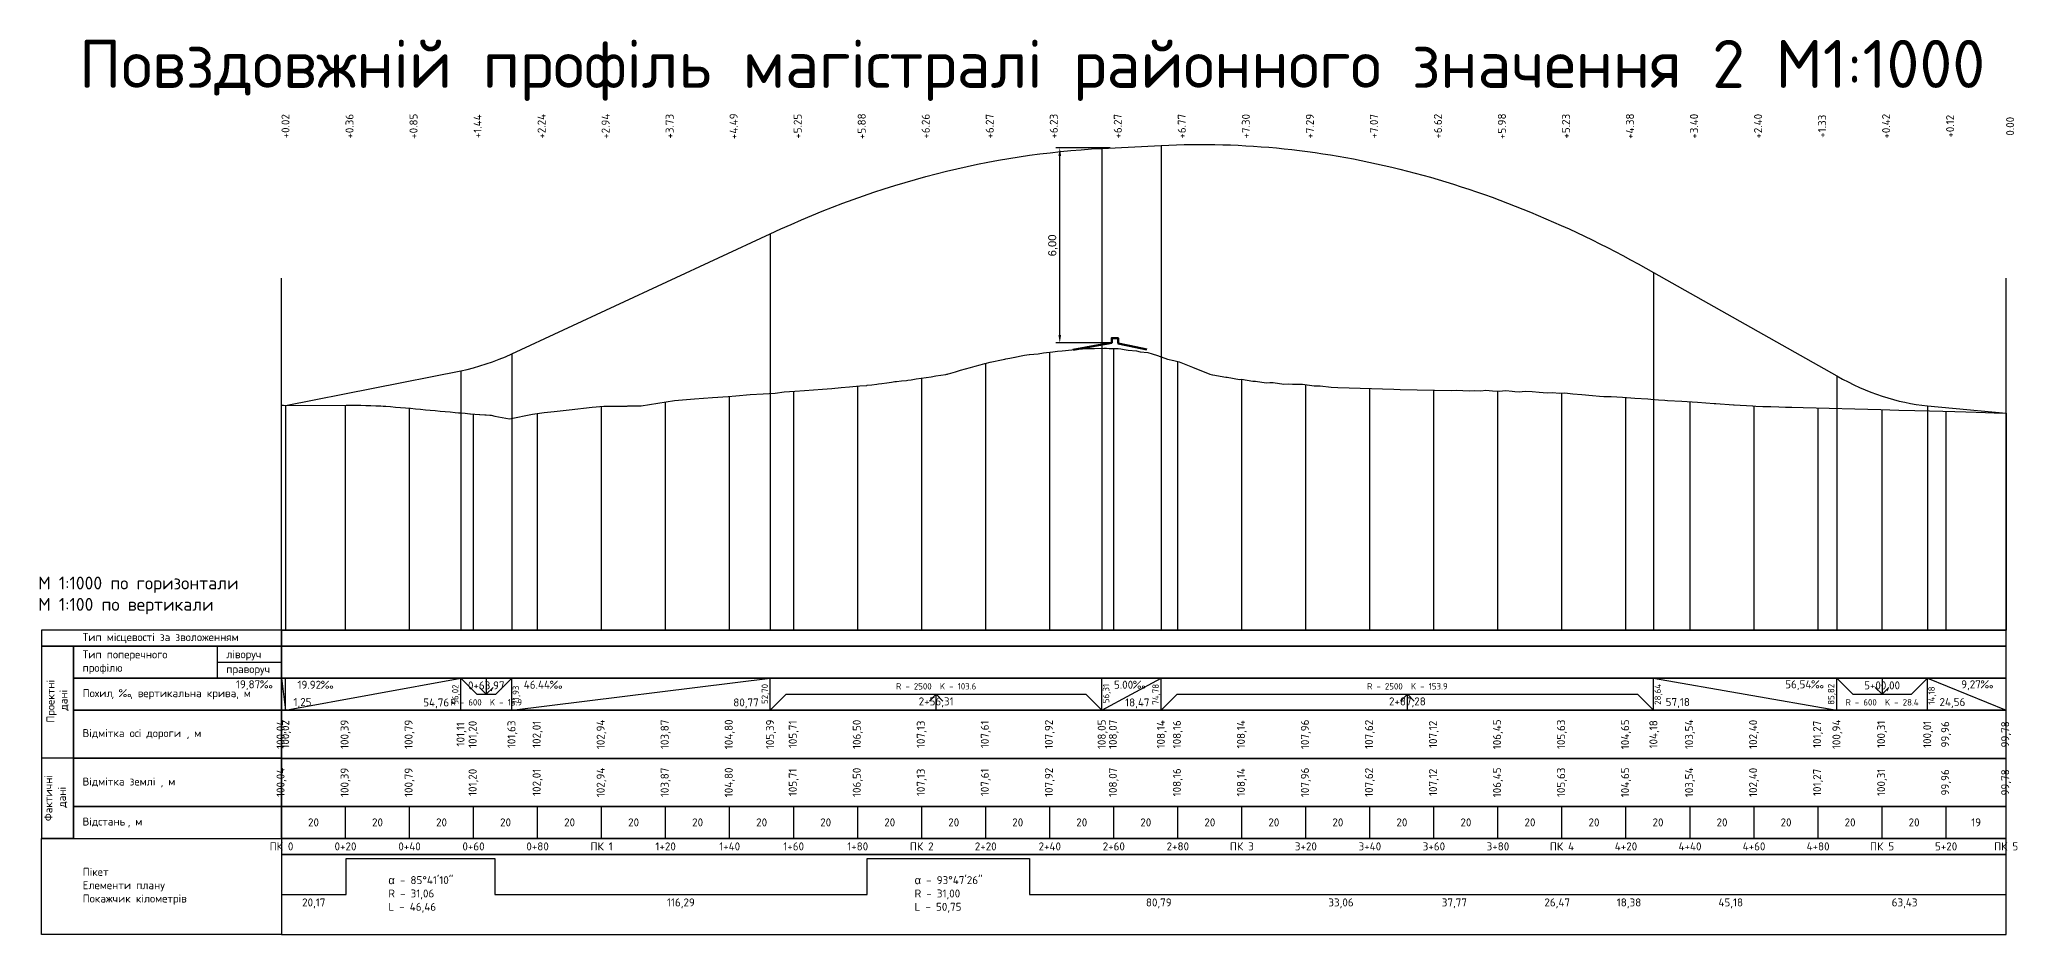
# Model space of a CAD drawing. Header units: metres. Extents: x 3746 to 7161, y 2134 to 3394.
# Drawn here: x 5309 to 5927, y 2203 to 2482 of the extents above; entities that cross this region are included whole.
import ezdxf

# ---------------------------------------------------------------- set-up
doc = ezdxf.new("R2010")
doc.units = ezdxf.units.M
for name, color, linetype in [('C-ROAD-PROF', 92, 'Continuous'), ('C-ROAD-PROF-BAND', 9, 'Continuous'), ('C-ROAD-PROF-BAND-HGEOM', 150, 'Continuous'), ('C-ROAD-PROF-GRID', 150, 'Continuous'), ('C-ROAD-PROF-LABEL', 7, 'Continuous'), ('C-ROAD-PROF-LINE', 1, 'Continuous'), ('вид_есткада-C-ROAD-PROF-TEXT', 7, 'Continuous'), ('ГП_Вид.Профиля', 7, 'Continuous')]:
    doc.layers.add(name, color=color, linetype=linetype)
doc.styles.get("Standard").update_dxf_attribs({"font": 'arial.ttf'})
doc.styles.add('СПДС', font='isocpeur.ttf')
doc.dimstyles.new('ISO-25', dxfattribs={"dimtxt": 2.5, "dimasz": 2.5, "dimexe": 1.25, "dimexo": 0.625, "dimtad": 1, "dimtxsty": 'Standard', "dimcen": 2.5, "dimadec": 0, "dimazin": 0, "dimtfac": 1, "dimtmove": 0, "dimatfit": 3, "dimfxl": 1, "dimarcsym": 0})

# ---------------------------------------------------------------- blocks, each defined once
blk = doc.blocks.new('Профиль - Форма 5')
blk.add_line((-25, -20), (-25, -10))
for points in [[(-80, -10), (-5, -10), (-5, -5), (-80, -5)], [(-80, -70), (-70, -70), (-70, -10), (-80, -10)], [(-70, -20), (-5, -20), (-5, -10), (-70, -10)], [(-70, -30), (-5, -30), (-5, -20), (-70, -20)], [(-70, -45), (-5, -45), (-5, -30), (-70, -30)], [(-70, -60), (-5, -60), (-5, -45), (-70, -45)], [(-70, -70), (-5, -70), (-5, -60), (-70, -60)], [(-5, -100), (-80, -100), (-80, -70), (-5, -70)]]:
    blk.add_lwpolyline(points, close=True)
for points in [[(-25, -15), (-5, -15)], [(-70, -45), (-80, -45)], [(-70, -70), (-80, -70)]]:
    blk.add_lwpolyline(points)
at = {"style": 'СПДС'}
for s, p in [('Тип місцевості за зволоженням', (-67.13, -8.38)), ('Тип поперечного', (-67.13, -13.79)), ('ліворуч', (-22.25, -13.75)), ('профілю', (-67.13, -17.96)), ('праворуч', (-22.25, -18.38)), ('Похил', (-67.13, -25.9)), ('‰', (-55.76, -25.9)), ('вертикальна крива', (-49.89, -25.9)), ('м', (-16.78, -25.9)), (', ', (-58.13, -25.9)), (', ', (-52.27, -25.9)), (', ', (-19.16, -25.9)), ('Відмітка осі дороги', (-67.13, -38.38)), ('м', (-32.26, -38.38)), (', ', (-34.63, -38.38)), ('Відмітка землі', (-67.13, -53.5)), (', ', (-42.76, -53.5)), ('м', (-40.38, -53.5)), ('Відстань', (-67.13, -66)), (', ', (-53.05, -66)), ('м', (-50.68, -66)), ('Пікет', (-67.13, -81.71)), ('Елементи плану', (-67.13, -85.88)), ('Покажчик кілометрів', (-67.13, -90.04))]:
    blk.add_text(s, height=2.5, dxfattribs=at).set_placement(p)
for s, p in [('Проектні ', (-75.89, -33.89)), ('дані', (-71.84, -30.09)), ('Фактичні', (-76.58, -64.63)), ('дані', (-72.33, -60.41))]:
    blk.add_text(s, height=2.5, rotation=90, dxfattribs=at).set_placement(p)
blk = doc.blocks.new('*D4')
at = {"color": 0, "lineweight": -2, "transparency": 16777216}
for p, q in [((5643.26, 2448.27), (5626.22, 2448.27)), ((5627.47, 2389.84), (5627.47, 2445.77)), ((5643.06, 2387.34), (5626.22, 2387.34))]:
    blk.add_line(p, q, dxfattribs=at)
at = {"color": 0, "transparency": 16777216}
for points in [[(5627.06, 2445.77), (5627.89, 2445.77), (5627.47, 2448.27)], [(5627.06, 2389.84), (5627.89, 2389.84), (5627.47, 2387.34)]]:
    blk.add_solid(points, dxfattribs=at)
at = {"layer": 'Defpoints', "color": 0, "transparency": 16777216}
for p in [(5627.47, 2448.27), (5643.88, 2448.27), (5643.68, 2387.34)]:
    blk.add_point(p, dxfattribs=at)
at = {"color": 0, "transparency": 16777216, "insert": (5625.35, 2417.8), "char_height": 2.5, "attachment_point": 5, "rotation": 90}
blk.add_mtext('6,00', dxfattribs=at)

msp = doc.modelspace()

# ---------------------------------------------------------------- linework, layer by layer
at = {"layer": 'C-ROAD-PROF', "color": 92, "linetype": 'Continuous', "lineweight": -3}
msp.add_line((5384.348, 2297.598), (5384.348, 2407.598), dxfattribs=at)
at = {"layer": 'C-ROAD-PROF', "color": 7, "linetype": 'Continuous', "lineweight": -3, "ltscale": 2, "flags": 128}
msp.add_lwpolyline([(5384.348, 2367.781), (5404.515, 2367.909), (5406.064, 2367.897), (5407.612, 2367.878), (5409.161, 2367.852), (5410.709, 2367.818), (5412.258, 2367.776), (5413.806, 2367.727), (5415.355, 2367.671), (5416.085, 2367.642), (5416.113, 2367.64), (5416.667, 2367.598), (5416.903, 2367.579), (5418.452, 2367.452), (5420, 2367.322), (5421.549, 2367.189), (5423.097, 2367.054), (5424.646, 2366.917), (5426.195, 2366.778), (5427.743, 2366.638), (5429.292, 2366.496), (5430.84, 2366.354), (5432.389, 2366.212), (5433.937, 2366.07), (5435.486, 2365.928), (5437.034, 2365.787), (5438.583, 2365.647), (5439.598, 2365.556), (5440.131, 2365.508), (5441.68, 2365.372), (5443.228, 2365.237), (5443.405, 2365.222), (5444.777, 2365.111), (5446.25, 2364.995), (5446.325, 2364.989), (5447.874, 2364.871), (5448.261, 2364.843), (5449.422, 2364.763), (5449.843, 2364.736), (5450.971, 2364.513), (5455.614, 2363.598), (5462.762, 2365.093), (5464.197, 2365.316), (5466.429, 2365.592), (5469.515, 2365.972), (5474.212, 2366.477), (5481.442, 2367.253), (5485.053, 2367.598), (5485.409, 2367.6), (5487.967, 2367.615), (5488.098, 2367.616), (5492.284, 2367.641), (5492.589, 2367.644), (5492.913, 2367.648), (5496.73, 2367.672), (5507.085, 2369.379), (5513.357, 2369.861), (5518.946, 2370.273), (5523.859, 2370.611), (5526.265, 2370.87), (5530.798, 2371.191), (5534.825, 2371.466), (5538.531, 2371.702), (5541.379, 2372.037), (5544.675, 2372.244), (5547.734, 2372.437), (5550.58, 2372.742), (5553.351, 2372.921), (5556.221, 2373.088), (5559.224, 2373.429), (5561.767, 2373.582), (5565.007, 2373.962), (5567.211, 2374.098), (5567.262, 2374.105), (5568.8, 2374.295), (5570.337, 2374.492), (5570.897, 2374.566), (5571.875, 2374.694), (5573.413, 2374.902), (5574.951, 2375.114), (5575.954, 2375.255), (5576.488, 2375.309), (5578.026, 2375.473), (5578.041, 2375.475), (5579.564, 2375.645), (5579.959, 2375.692), (5581.102, 2375.862), (5582.639, 2376.094), (5584.177, 2376.329), (5585.715, 2376.566), (5587.253, 2376.805), (5588.79, 2377.044), (5590.328, 2377.284), (5591.866, 2377.523), (5592.144, 2377.566), (5592.251, 2377.582), (5592.351, 2377.598), (5592.433, 2377.622), (5592.568, 2377.662), (5593.404, 2377.906), (5594.941, 2378.353), (5596.479, 2378.796), (5598.017, 2379.234), (5599.555, 2379.666), (5601.092, 2380.091), (5602.63, 2380.507), (5604.086, 2380.893), (5604.168, 2380.913), (5605.706, 2381.284), (5607.243, 2381.642), (5608.216, 2381.859), (5608.781, 2381.986), (5610.319, 2382.315), (5610.673, 2382.388), (5611.857, 2382.629), (5613.394, 2382.927), (5613.507, 2382.947), (5614.932, 2383.207), (5615.974, 2383.384), (5616.47, 2383.469), (5617.946, 2383.703), (5618.008, 2383.709), (5620.694, 2383.978), (5622.352, 2384.225), (5625.321, 2384.516), (5626.727, 2384.721), (5628.177, 2384.866), (5631.258, 2385.16), (5634.599, 2385.479), (5635.701, 2385.589), (5636.633, 2385.633), (5637.497, 2385.654), (5638.355, 2385.646), (5641.231, 2385.716), (5642.03, 2385.666), (5642.887, 2385.579), (5645.705, 2385.655), (5646.573, 2385.537), (5647.597, 2385.316), (5648.866, 2385.043), (5651.474, 2384.834), (5652.567, 2384.523), (5654.994, 2384.313), (5656.307, 2383.91), (5657.989, 2383.394), (5661.087, 2382.298), (5663.148, 2381.808), (5664.82, 2381.411), (5668.977, 2379.749), (5674.361, 2377.598), (5675.195, 2377.42), (5675.269, 2377.422), (5679.39, 2376.622), (5679.794, 2376.641), (5683.589, 2375.972), (5684.264, 2376.001), (5687.74, 2375.393), (5688.656, 2375.428), (5691.899, 2374.908), (5693.043, 2374.941), (5694.163, 2374.962), (5697.414, 2374.512), (5698.784, 2374.519), (5698.796, 2374.519), (5700.192, 2374.505), (5701.718, 2374.466), (5703.287, 2374.416), (5706.962, 2373.991), (5708.84, 2373.92), (5712.237, 2373.542), (5714.345, 2373.466), (5731.852, 2372.864), (5733.786, 2372.806), (5749.802, 2372.478), (5751.44, 2372.596), (5753.424, 2372.513), (5755.481, 2372.411), (5757.041, 2372.536), (5759.042, 2372.416), (5760.596, 2372.548), (5762.602, 2372.422), (5764.711, 2372.29), (5766.772, 2372.439), (5768.787, 2372.279), (5769.623, 2372.212), (5770.929, 2372.119), (5772.867, 2372.295), (5774.998, 2372.132), (5777.265, 2371.959), (5779.68, 2371.775), (5781.245, 2371.839), (5783.724, 2371.641), (5785.236, 2371.706), (5787.785, 2371.493), (5790.525, 2371.264), (5793.869, 2370.948), (5796.097, 2370.738), (5797.465, 2370.654), (5798.585, 2370.62), (5799.68, 2370.586), (5803.262, 2370.361), (5807.081, 2370.121), (5811.162, 2369.866), (5812.148, 2369.751), (5814.478, 2369.608), (5816.451, 2369.489), (5817.281, 2369.396), (5821.796, 2369.129), (5826.67, 2368.807), (5831.929, 2368.459), (5832.424, 2368.389), (5837.925, 2368.041), (5838.179, 2368.007), (5843.899, 2367.661), (5843.925, 2367.657), (5844.929, 2367.598), (5847.102, 2367.536), (5849.641, 2367.463), (5852.087, 2367.394), (5854.18, 2367.321), (5856.195, 2367.251), (5859.662, 2367.158), (5883.912, 2366.532), (5889.536, 2366.375), (5894.588, 2366.234), (5899.15, 2366.106), (5903.29, 2365.99), (5907.065, 2365.884), (5910.521, 2365.788), (5913.696, 2365.699), (5916.624, 2365.617), (5919.332, 2365.541), (5921.844, 2365.471)], dxfattribs=at)
at = {"layer": 'C-ROAD-PROF', "color": 5, "linetype": 'Continuous', "lineweight": 100, "ltscale": 2, "flags": 128}
for points in [[(5631.702, 2385.18), (5639.569, 2386.596), (5643.684, 2387.337)], [(5643.684, 2387.337), (5643.684, 2388.837), (5645.689, 2388.837), (5645.689, 2387.208)], [(5645.689, 2387.208), (5651.206, 2385.999), (5654.629, 2385.249)]]:
    msp.add_lwpolyline(points, dxfattribs=at)
at = {"layer": 'C-ROAD-PROF', "color": 92, "linetype": 'Continuous', "lineweight": -3, "ltscale": 2, "flags": 128}
for points in [[(5384.348, 2368.003), (5385.6, 2367.754)], [(5921.844, 2365.471), (5923.092, 2365.436), (5923.092, 2365.436)]]:
    msp.add_lwpolyline(points, dxfattribs=at)
at = {"layer": 'C-ROAD-PROF-BAND', "color": 7, "linetype": 'Continuous', "lineweight": -3}
for p, q in [((5384.348, 2272.588), (5384.348, 2282.588)), ((5385.6, 2272.588), (5385.6, 2282.588)), ((5440.364, 2272.588), (5440.364, 2282.588)), ((5456.278, 2272.588), (5456.278, 2282.588)), ((5537.053, 2272.588), (5537.053, 2282.588)), ((5640.658, 2272.588), (5640.658, 2282.588)), ((5659.132, 2272.588), (5659.132, 2282.588)), ((5812.991, 2272.588), (5812.991, 2282.588)), ((5870.166, 2272.588), (5870.166, 2282.588)), ((5898.531, 2272.588), (5898.531, 2282.588)), ((5384.348, 2232.588), (5384.348, 2242.588)), ((5404.348, 2232.588), (5404.348, 2242.588)), ((5424.348, 2232.588), (5424.348, 2242.588)), ((5444.348, 2232.588), (5444.348, 2242.588)), ((5464.348, 2232.588), (5464.348, 2242.588)), ((5484.348, 2232.588), (5484.348, 2242.588)), ((5504.348, 2232.588), (5504.348, 2242.588)), ((5524.348, 2232.588), (5524.348, 2242.588)), ((5544.348, 2232.588), (5544.348, 2242.588)), ((5564.348, 2232.588), (5564.348, 2242.588)), ((5584.348, 2232.588), (5584.348, 2242.588)), ((5604.348, 2232.588), (5604.348, 2242.588)), ((5624.348, 2232.588), (5624.348, 2242.588)), ((5644.348, 2232.588), (5644.348, 2242.588)), ((5664.348, 2232.588), (5664.348, 2242.588)), ((5684.348, 2232.588), (5684.348, 2242.588)), ((5704.348, 2232.588), (5704.348, 2242.588)), ((5724.348, 2232.588), (5724.348, 2242.588)), ((5744.348, 2232.588), (5744.348, 2242.588)), ((5764.348, 2232.588), (5764.348, 2242.588)), ((5784.348, 2232.588), (5784.348, 2242.588)), ((5804.348, 2232.588), (5804.348, 2242.588)), ((5824.348, 2232.588), (5824.348, 2242.588)), ((5844.348, 2232.588), (5844.348, 2242.588)), ((5864.348, 2232.588), (5864.348, 2242.588)), ((5884.348, 2232.588), (5884.348, 2242.588)), ((5904.348, 2232.588), (5904.348, 2242.588)), ((5923.092, 2232.588), (5923.092, 2242.588))]:
    msp.add_line(p, q, dxfattribs=at)
at = {"layer": 'C-ROAD-PROF-BAND', "color": 1, "linetype": 'Continuous', "lineweight": -3}
for p, q in [((5384.348, 2282.588), (5385.6, 2272.588)), ((5385.6, 2272.588), (5440.364, 2282.588)), ((5440.364, 2282.588), (5445.364, 2277.588)), ((5448.321, 2282.588), (5448.321, 2277.589)), ((5456.278, 2282.588), (5451.279, 2277.589)), ((5456.278, 2272.588), (5537.053, 2282.588)), ((5640.658, 2272.588), (5659.132, 2282.588)), ((5812.991, 2282.588), (5870.166, 2272.588)), ((5870.166, 2282.588), (5875.166, 2277.588)), ((5884.348, 2282.588), (5884.349, 2277.589)), ((5898.531, 2282.588), (5893.531, 2277.589)), ((5898.531, 2282.588), (5923.092, 2272.588)), ((5445.364, 2277.588), (5451.279, 2277.589)), ((5448.321, 2277.589), (5446.2, 2279.71)), ((5448.321, 2277.589), (5450.442, 2279.71)), ((5537.053, 2272.588), (5542.053, 2277.588)), ((5542.053, 2277.588), (5635.658, 2277.588)), ((5588.855, 2277.588), (5586.734, 2275.467)), ((5588.855, 2272.588), (5588.855, 2277.588)), ((5588.855, 2277.588), (5590.976, 2275.467)), ((5640.658, 2272.588), (5635.658, 2277.588)), ((5659.132, 2272.588), (5664.132, 2277.588)), ((5664.132, 2277.588), (5807.991, 2277.588)), ((5736.061, 2277.588), (5733.94, 2275.467)), ((5736.061, 2272.588), (5736.061, 2277.588)), ((5736.061, 2277.588), (5738.182, 2275.467)), ((5812.991, 2272.588), (5807.991, 2277.588)), ((5875.166, 2277.588), (5893.531, 2277.589)), ((5884.349, 2277.589), (5882.227, 2279.71)), ((5884.349, 2277.589), (5886.47, 2279.71))]:
    msp.add_line(p, q, dxfattribs=at)
at = {"layer": 'C-ROAD-PROF-BAND', "color": 7, "linetype": 'Continuous', "lineweight": -3}
for points in [[(5384.348, 2292.588), (5923.092, 2292.588), (5923.092, 2297.588), (5384.348, 2297.588)], [(5384.348, 2282.588), (5923.092, 2282.588), (5923.092, 2292.588), (5384.348, 2292.588)], [(5384.348, 2272.588), (5923.092, 2272.588), (5923.092, 2282.588), (5384.348, 2282.588)], [(5384.348, 2257.588), (5923.092, 2257.588), (5923.092, 2272.588), (5384.348, 2272.588)], [(5384.348, 2242.588), (5923.092, 2242.588), (5923.092, 2257.588), (5384.348, 2257.588)], [(5384.348, 2232.588), (5923.092, 2232.588), (5923.092, 2242.588), (5384.348, 2242.588)], [(5384.348, 2227.588), (5923.092, 2227.588), (5923.092, 2232.588), (5384.348, 2232.588)], [(5384.348, 2202.588), (5923.092, 2202.588), (5923.092, 2227.588), (5384.348, 2227.588)]]:
    msp.add_3dface(points, dxfattribs=at)
at = {"layer": 'C-ROAD-PROF-BAND-HGEOM', "color": 7, "linetype": 'Continuous', "lineweight": -3}
for p, q in [((5404.515, 2215.088), (5404.515, 2226.315)), ((5404.515, 2226.315), (5450.971, 2226.315)), ((5450.971, 2226.315), (5450.971, 2215.088)), ((5567.262, 2215.088), (5567.262, 2226.338)), ((5567.262, 2226.338), (5618.008, 2226.338)), ((5618.008, 2226.338), (5618.008, 2215.088)), ((5384.348, 2215.088), (5404.515, 2215.088)), ((5450.971, 2215.088), (5567.262, 2215.088)), ((5618.008, 2215.088), (5923.092, 2215.088))]:
    msp.add_line(p, q, dxfattribs=at)
at = {"layer": 'C-ROAD-PROF-GRID', "color": 150, "linetype": 'Continuous', "lineweight": -3}
for p, q in [((5644.348, 2297.598), (5644.348, 2385.618)), ((5604.348, 2297.598), (5604.348, 2380.957)), ((5624.348, 2297.598), (5624.348, 2384.421)), ((5664.348, 2297.598), (5664.348, 2381.523)), ((5564.348, 2297.598), (5564.348, 2373.885)), ((5584.348, 2297.598), (5584.348, 2376.356)), ((5684.348, 2297.598), (5684.348, 2375.986)), ((5704.348, 2297.598), (5704.348, 2374.293)), ((5724.348, 2297.598), (5724.348, 2373.122)), ((5744.348, 2297.598), (5744.348, 2372.589)), ((5384.348, 2297.598), (5384.348, 2367.781)), ((5404.348, 2297.598), (5404.348, 2367.908)), ((5424.348, 2297.598), (5424.348, 2366.943)), ((5484.348, 2297.598), (5484.348, 2367.531)), ((5504.348, 2297.598), (5504.348, 2368.928)), ((5524.348, 2297.598), (5524.348, 2370.664)), ((5544.348, 2297.598), (5544.348, 2372.224)), ((5764.348, 2297.598), (5764.348, 2372.313)), ((5784.348, 2297.598), (5784.348, 2371.668)), ((5804.348, 2297.598), (5804.348, 2370.293)), ((5824.348, 2297.598), (5824.348, 2368.96)), ((5844.348, 2297.598), (5844.348, 2367.632)), ((5864.348, 2297.598), (5864.348, 2367.037)), ((5884.348, 2297.598), (5884.348, 2366.52)), ((5444.348, 2297.598), (5444.348, 2365.146)), ((5464.348, 2297.598), (5464.348, 2365.335)), ((5904.348, 2297.598), (5904.348, 2365.96)), ((5923.092, 2297.598), (5923.092, 2365.436))]:
    msp.add_line(p, q, dxfattribs=at)
at = {"layer": 'C-ROAD-PROF-LABEL', "color": 1, "linetype": 'Continuous', "lineweight": -3}
for p, q in [((5640.658, 2448.104), (5640.658, 2297.598)), ((5659.132, 2449.028), (5659.132, 2297.598)), ((5537.053, 2421.456), (5537.053, 2297.598)), ((5812.991, 2409.375), (5812.991, 2297.598)), ((5456.278, 2383.942), (5456.278, 2297.598)), ((5440.364, 2378.662), (5440.364, 2297.598)), ((5870.166, 2377.046), (5870.166, 2297.598)), ((5385.6, 2367.754), (5385.6, 2297.598)), ((5898.531, 2367.713), (5898.531, 2297.598)), ((5923.092, 2365.436), (5923.092, 2297.598))]:
    msp.add_line(p, q, dxfattribs=at)
at = {"layer": 'C-ROAD-PROF-LABEL', "color": 7, "linetype": 'Continuous', "lineweight": -3}
for p, q in [((5923.092, 2297.598), (5923.092, 2407.598)), ((5384.348, 2297.598), (5923.092, 2297.598))]:
    msp.add_line(p, q, dxfattribs=at)
at = {"layer": 'C-ROAD-PROF-LINE', "color": 1, "linetype": 'Continuous', "lineweight": 30, "ltscale": 2, "flags": 128}
for points in [[(5537.053, 2421.456), (5540.29, 2422.938), (5543.528, 2424.379), (5546.766, 2425.778), (5550.003, 2427.135), (5553.241, 2428.45), (5556.479, 2429.723), (5559.716, 2430.954), (5562.954, 2432.143), (5566.192, 2433.29), (5569.429, 2434.396), (5572.667, 2435.459), (5575.904, 2436.48), (5579.142, 2437.46), (5582.38, 2438.397), (5585.617, 2439.293), (5588.855, 2440.147), (5592.093, 2440.959), (5595.33, 2441.728), (5598.568, 2442.456), (5601.806, 2443.142), (5605.043, 2443.786), (5608.281, 2444.389), (5611.519, 2444.949), (5614.756, 2445.467), (5617.994, 2445.943), (5621.232, 2446.378), (5624.469, 2446.77), (5627.707, 2447.121), (5630.945, 2447.43), (5634.182, 2447.696), (5637.42, 2447.921), (5640.658, 2448.104)], [(5640.658, 2448.104), (5659.132, 2449.028)], [(5659.132, 2449.028), (5661.536, 2449.136), (5663.94, 2449.222), (5666.344, 2449.284), (5668.748, 2449.323), (5671.152, 2449.34), (5673.556, 2449.333), (5675.96, 2449.303), (5678.364, 2449.249), (5680.768, 2449.173), (5683.172, 2449.074), (5685.576, 2448.951), (5687.98, 2448.806), (5690.384, 2448.637), (5692.788, 2448.445), (5695.192, 2448.23), (5697.596, 2447.992), (5700, 2447.731), (5702.404, 2447.446), (5704.809, 2447.139), (5707.213, 2446.808), (5709.617, 2446.454), (5712.021, 2446.078), (5714.425, 2445.678), (5716.829, 2445.255), (5719.233, 2444.808), (5721.637, 2444.339), (5724.041, 2443.847), (5726.445, 2443.331), (5728.849, 2442.792), (5731.253, 2442.231), (5733.657, 2441.646), (5736.061, 2441.038), (5738.465, 2440.407), (5740.869, 2439.752), (5743.273, 2439.075), (5745.677, 2438.375), (5748.081, 2437.651), (5750.485, 2436.904), (5752.889, 2436.134), (5755.294, 2435.341), (5757.698, 2434.525), (5760.102, 2433.686), (5762.506, 2432.824), (5764.91, 2431.939), (5767.314, 2431.03), (5769.718, 2430.098), (5772.122, 2429.144), (5774.526, 2428.166), (5776.93, 2427.165), (5779.334, 2426.141), (5781.738, 2425.093), (5784.142, 2424.023), (5786.546, 2422.929), (5788.95, 2421.813), (5791.354, 2420.673), (5793.758, 2419.51), (5796.162, 2418.324), (5798.566, 2417.115), (5800.97, 2415.883), (5803.374, 2414.628), (5805.779, 2413.349), (5808.183, 2412.048), (5810.587, 2410.723), (5812.991, 2409.375)], [(5456.278, 2383.942), (5537.053, 2421.456)], [(5812.991, 2409.375), (5870.166, 2377.046)], [(5440.364, 2378.662), (5442.353, 2379.091), (5444.342, 2379.586), (5446.331, 2380.147), (5448.321, 2380.774), (5450.31, 2381.467), (5452.299, 2382.226), (5454.289, 2383.051), (5456.278, 2383.942)], [(5384.348, 2368.003), (5385.6, 2367.754), (5440.364, 2378.662)], [(5870.166, 2377.046), (5871.939, 2376.07), (5873.711, 2375.146), (5875.484, 2374.275), (5877.257, 2373.456), (5879.03, 2372.689), (5880.803, 2371.975), (5882.575, 2371.313), (5884.348, 2370.703), (5886.121, 2370.146), (5887.894, 2369.641), (5889.667, 2369.189), (5891.439, 2368.789), (5893.212, 2368.441), (5894.985, 2368.146), (5896.758, 2367.903), (5898.531, 2367.713)], [(5898.531, 2367.713), (5923.092, 2365.436)]]:
    msp.add_lwpolyline(points, dxfattribs=at)

# ---------------------------------------------------------------- block references
at = {"layer": 'ГП_Вид.Профиля', "color": 7, "linetype": 'Continuous', "lineweight": -3}
msp.add_blockref('Профиль - Форма 5', (5389.348, 2302.598), dxfattribs=at)

# ---------------------------------------------------------------- texts
at = {"style": 'СПДС'}
msp.add_text('Повздовжній профіль магістралі районного значення 2 М1:1000', height=15, dxfattribs=at).set_placement((5321.062, 2466.999))
at = {"layer": 'C-ROAD-PROF-BAND', "color": 1, "linetype": 'Continuous', "lineweight": -3, "char_height": 2.5, "attachment_point": 5, "rotation": 89.999981}
for s, insert in [('{\\fISOCPEUR|b0|i0|c204|p34;+0.02}', (5385.598, 2455.025)), ('{\\fISOCPEUR|b0|i0|c204|p34;+0.36}', (5405.598, 2455.025)), ('{\\fISOCPEUR|b0|i0|c204|p34;+0.85}', (5425.598, 2455.025)), ('{\\fISOCPEUR|b0|i0|c204|p34;+1.44}', (5445.598, 2455.025)), ('{\\fISOCPEUR|b0|i0|c204|p34;+2.24}', (5465.598, 2455.025)), ('{\\fISOCPEUR|b0|i0|c204|p34;+2.94}', (5485.598, 2455.025)), ('{\\fISOCPEUR|b0|i0|c204|p34;+3.73}', (5505.598, 2455.025)), ('{\\fISOCPEUR|b0|i0|c204|p34;+4.49}', (5525.598, 2455.025)), ('{\\fISOCPEUR|b0|i0|c204|p34;+5.25}', (5545.598, 2455.025)), ('{\\fISOCPEUR|b0|i0|c204|p34;+5.88}', (5565.598, 2455.025)), ('{\\fISOCPEUR|b0|i0|c204|p34;+6.26}', (5585.598, 2455.025)), ('{\\fISOCPEUR|b0|i0|c204|p34;+6.27}', (5605.598, 2455.025)), ('{\\fISOCPEUR|b0|i0|c204|p34;+6.23}', (5625.598, 2455.025)), ('{\\fISOCPEUR|b0|i0|c204|p34;+6.27}', (5645.598, 2455.025)), ('{\\fISOCPEUR|b0|i0|c204|p34;+6.77}', (5665.598, 2455.025)), ('{\\fISOCPEUR|b0|i0|c204|p34;+7.30}', (5685.598, 2455.025)), ('{\\fISOCPEUR|b0|i0|c204|p34;+7.29}', (5705.598, 2455.025)), ('{\\fISOCPEUR|b0|i0|c204|p34;+7.07}', (5725.598, 2455.025)), ('{\\fISOCPEUR|b0|i0|c204|p34;+6.62}', (5745.598, 2455.025)), ('{\\fISOCPEUR|b0|i0|c204|p34;+5.98}', (5765.598, 2455.025)), ('{\\fISOCPEUR|b0|i0|c204|p34;+5.23}', (5785.598, 2455.025)), ('{\\fISOCPEUR|b0|i0|c204|p34;+4.38}', (5805.598, 2455.025)), ('{\\fISOCPEUR|b0|i0|c204|p34;+3.40}', (5825.598, 2455.025)), ('{\\fISOCPEUR|b0|i0|c204|p34;+2.40}', (5845.598, 2455.025)), ('{\\fISOCPEUR|b0|i0|c204|p34;+1.33}', (5865.598, 2455.025)), ('{\\fISOCPEUR|b0|i0|c204|p34;+0.42}', (5885.598, 2455.025)), ('{\\fISOCPEUR|b0|i0|c204|p34;+0.12}', (5905.598, 2455.025)), ('{\\fISOCPEUR|b0|i0|c204|p34;0.00}', (5924.342, 2455.025))]:
    msp.add_mtext(s, dxfattribs=dict(at, insert=insert))
at = {"layer": 'C-ROAD-PROF-BAND', "color": 1, "linetype": 'Continuous', "lineweight": -3, "style": 'СПДС'}
for s, insert, char_height, attachment_point in [('19,87‰', (5381.975, 2281.963), 2.5, 3), ('19.92‰', (5389.35, 2281.838), 2.5, 1), ('46.44‰', (5460.028, 2281.838), 2.5, 1), ('R - 2500  K - 103.6', (5588.855, 2280.088), 2, 5), ('5.00‰', (5644.408, 2281.838), 2.5, 1), ('R - 2500  K - 153.9', (5736.061, 2280.088), 2, 5), ('56,54‰', (5866.541, 2281.963), 2.5, 3), ('9,27‰', (5919.467, 2281.963), 2.5, 3), ('1,25', (5388.098, 2273.338), 2.5, 7), ('54,76', (5436.739, 2273.213), 2.5, 9), ('80,77', (5533.428, 2273.213), 2.5, 9), ('2+56,31', (5588.855, 2275.088), 2.5, 5), ('18,47', (5655.507, 2273.213), 2.5, 9), ('2+87,28', (5736.061, 2275.088), 2.5, 5), ('57,18', (5816.741, 2273.338), 2.5, 7), ('24,56', (5902.281, 2273.338), 2.5, 7)]:
    msp.add_mtext(s, dxfattribs=dict(at, insert=insert, char_height=char_height, attachment_point=attachment_point))
for s, insert, char_height, attachment_point, rotation in [('56,02', (5438.864, 2274.338), 2, 4, 90), ('0+63,97', (5448.321, 2280.088), 2.5, 5, 0.004052), ('71,93', (5457.778, 2274.338), 2, 4, 90), ('52,70', (5535.553, 2280.838), 2, 6, 90), ('56,31', (5642.158, 2280.838), 2, 6, 90), ('74,78', (5657.632, 2280.838), 2, 6, 90), ('28,64', (5814.491, 2280.838), 2, 6, 90), ('85,82', (5868.666, 2274.338), 2, 4, 90), ('5+00,00', (5884.348, 2280.088), 2.5, 5, 0.004052), ('R - 600  K - 15.9', (5448.321, 2275.088), 2, 5, 0.004052), ('R - 600  K - 28.4', (5884.349, 2275.088), 2, 5, 0.004052), ('14,18', (5900.031, 2274.338), 2, 4, 90), ('100,04', (5384.348, 2265.088), 2.5, 5, 89.999981), ('100,02', (5387.35, 2265.088), 2.5, 8, 90), ('100,39', (5404.348, 2265.088), 2.5, 5, 89.999981), ('100,79', (5424.348, 2265.088), 2.5, 5, 89.999981), ('101,11', (5442.114, 2265.088), 2.5, 8, 90), ('101,20', (5444.348, 2265.088), 2.5, 5, 89.999981), ('101,63', (5458.028, 2265.088), 2.5, 8, 90), ('102,01', (5464.348, 2265.088), 2.5, 5, 89.999981), ('102,94', (5484.348, 2265.088), 2.5, 5, 89.999981), ('103,87', (5504.348, 2265.088), 2.5, 5, 89.999981), ('104,80', (5524.348, 2265.088), 2.5, 5, 89.999981), ('105,39', (5538.803, 2265.088), 2.5, 8, 90), ('105,71', (5544.348, 2265.088), 2.5, 5, 89.999981), ('106,50', (5564.348, 2265.088), 2.5, 5, 89.999981), ('107,13', (5584.348, 2265.088), 2.5, 5, 89.999981), ('107,61', (5604.348, 2265.088), 2.5, 5, 89.999981), ('107,92', (5624.348, 2265.088), 2.5, 5, 89.999981), ('108,05', (5642.408, 2265.088), 2.5, 8, 90), ('108,07', (5644.348, 2265.088), 2.5, 5, 89.999981), ('108,14', (5660.882, 2265.088), 2.5, 8, 90), ('108,16', (5664.348, 2265.088), 2.5, 5, 89.999981), ('108,14', (5684.348, 2265.088), 2.5, 5, 89.999981), ('107,96', (5704.348, 2265.088), 2.5, 5, 89.999981), ('107,62', (5724.348, 2265.088), 2.5, 5, 89.999981), ('107,12', (5744.348, 2265.088), 2.5, 5, 89.999981), ('106,45', (5764.348, 2265.088), 2.5, 5, 89.999981), ('105,63', (5784.348, 2265.088), 2.5, 5, 89.999981), ('104,65', (5804.348, 2265.088), 2.5, 5, 89.999981), ('104,18', (5814.741, 2265.088), 2.5, 8, 90), ('103,54', (5824.348, 2265.088), 2.5, 5, 89.999981), ('102,40', (5844.348, 2265.088), 2.5, 5, 89.999981), ('101,27', (5864.348, 2265.088), 2.5, 5, 89.999981), ('100,94', (5871.916, 2265.088), 2.5, 8, 90), ('100,31', (5884.348, 2265.088), 2.5, 5, 89.999981), ('100,01', (5900.281, 2265.088), 2.5, 8, 90), ('99,96', (5904.348, 2265.088), 2.5, 5, 89.999981), ('99,78', (5923.092, 2265.088), 2.5, 5, 89.999981)]:
    msp.add_mtext(s, dxfattribs=dict(at, insert=insert, char_height=char_height, attachment_point=attachment_point, rotation=rotation))
at = {"layer": 'C-ROAD-PROF-BAND', "color": 7, "linetype": 'Continuous', "lineweight": -3, "char_height": 2.5, "attachment_point": 5, "rotation": 89.999981, "style": 'СПДС'}
for s, insert in [('100,04', (5384.348, 2250.088)), ('100,39', (5404.348, 2250.088)), ('100,79', (5424.348, 2250.088)), ('101,20', (5444.348, 2250.088)), ('102,01', (5464.348, 2250.088)), ('102,94', (5484.348, 2250.088)), ('103,87', (5504.348, 2250.088)), ('104,80', (5524.348, 2250.088)), ('105,71', (5544.348, 2250.088)), ('106,50', (5564.348, 2250.088)), ('107,13', (5584.348, 2250.088)), ('107,61', (5604.348, 2250.088)), ('107,92', (5624.348, 2250.088)), ('108,07', (5644.348, 2250.088)), ('108,16', (5664.348, 2250.088)), ('108,14', (5684.348, 2250.088)), ('107,96', (5704.348, 2250.088)), ('107,62', (5724.348, 2250.088)), ('107,12', (5744.348, 2250.088)), ('106,45', (5764.348, 2250.088)), ('105,63', (5784.348, 2250.088)), ('104,65', (5804.348, 2250.088)), ('103,54', (5824.348, 2250.088)), ('102,40', (5844.348, 2250.088)), ('101,27', (5864.348, 2250.088)), ('100,31', (5884.348, 2250.088)), ('99,96', (5904.348, 2250.088)), ('99,78', (5923.092, 2250.088))]:
    msp.add_mtext(s, dxfattribs=dict(at, insert=insert))
at = {"layer": 'C-ROAD-PROF-BAND', "color": 7, "linetype": 'Continuous', "lineweight": -3, "char_height": 2.5, "style": 'СПДС'}
for s, insert, attachment_point in [('ПК 0', (5384.348, 2230.088), 5), ('ПК 1', (5484.348, 2230.088), 5), ('ПК 2', (5584.348, 2230.088), 5), ('ПК 3', (5684.348, 2230.088), 5), ('ПК 4', (5784.348, 2230.088), 5), ('ПК 5', (5884.348, 2230.088), 5), ('ПК 5', (5923.092, 2230.088), 5), ('{\\fArial|b0|i0|c204|p32;α} - {\\fISOCPEUR|b0|i0|c204|p34;85°41\'10"}\\PR - 31,06\\PL - 46,46', (5417.732, 2215.088), 4), ('{\\fArial|b0|i0|c204|p32;α} - {\\fISOCPEUR|b0|i0|c204|p34;93°47\'26"}\\PR - 31,00\\PL - 50,75', (5582.124, 2215.088), 4), ('20,17', (5394.432, 2213.838), 2), ('116,29', (5509.116, 2213.838), 2), ('80,79', (5658.402, 2213.838), 2), ('33,06', (5715.324, 2213.838), 2), ('37,77', (5750.737, 2213.838), 2), ('26,47', (5782.86, 2213.838), 2), ('18,38', (5805.288, 2213.838), 2), ('45,18', (5837.07, 2213.838), 2), ('63,43', (5891.377, 2213.838), 2)]:
    msp.add_mtext(s, dxfattribs=dict(at, insert=insert, attachment_point=attachment_point))
at = {"layer": 'C-ROAD-PROF-BAND', "color": 9, "linetype": 'Continuous', "lineweight": -3, "char_height": 2.5, "attachment_point": 5, "style": 'СПДС'}
for s, insert in [('{\\C7;0+20}', (5404.348, 2230.088)), ('{\\C7;0+40}', (5424.348, 2230.088)), ('{\\C7;0+60}', (5444.348, 2230.088)), ('{\\C7;0+80}', (5464.348, 2230.088)), ('{\\C7;1+20}', (5504.348, 2230.088)), ('{\\C7;1+40}', (5524.348, 2230.088)), ('{\\C7;1+60}', (5544.348, 2230.088)), ('{\\C7;1+80}', (5564.348, 2230.088)), ('{\\C7;2+20}', (5604.348, 2230.088)), ('{\\C7;2+40}', (5624.348, 2230.088)), ('{\\C7;2+60}', (5644.348, 2230.088)), ('{\\C7;2+80}', (5664.348, 2230.088)), ('{\\C7;3+20}', (5704.348, 2230.088)), ('{\\C7;3+40}', (5724.348, 2230.088)), ('{\\C7;3+60}', (5744.348, 2230.088)), ('{\\C7;3+80}', (5764.348, 2230.088)), ('{\\C7;4+20}', (5804.348, 2230.088)), ('{\\C7;4+40}', (5824.348, 2230.088)), ('{\\C7;4+60}', (5844.348, 2230.088)), ('{\\C7;4+80}', (5864.348, 2230.088)), ('{\\C7;5+20}', (5904.348, 2230.088))]:
    msp.add_mtext(s, dxfattribs=dict(at, insert=insert))
at = {"layer": 'C-ROAD-PROF-LABEL', "color": 7, "linetype": 'Continuous', "lineweight": -3, "insert": (5308.348, 2302.598), "char_height": 4, "attachment_point": 7, "style": 'СПДС'}
msp.add_mtext('M 1:1000 по горизонтали\\PM 1:100 по вертикали', dxfattribs=at)
at = {"layer": 'вид_есткада-C-ROAD-PROF-TEXT', "color": 7, "linetype": 'Continuous', "lineweight": -3, "char_height": 2.5, "attachment_point": 5, "style": 'СПДС'}
for s, insert in [('20', (5394.348, 2237.588)), ('20', (5414.348, 2237.588)), ('20', (5434.348, 2237.588)), ('20', (5454.348, 2237.588)), ('20', (5474.348, 2237.588)), ('20', (5494.348, 2237.588)), ('20', (5514.348, 2237.588)), ('20', (5534.348, 2237.588)), ('20', (5554.348, 2237.588)), ('20', (5574.348, 2237.588)), ('20', (5594.348, 2237.588)), ('20', (5614.348, 2237.588)), ('20', (5634.348, 2237.588)), ('20', (5654.348, 2237.588)), ('20', (5674.348, 2237.588)), ('20', (5694.348, 2237.588)), ('20', (5714.348, 2237.588)), ('20', (5734.348, 2237.588)), ('20', (5754.348, 2237.588)), ('20', (5774.348, 2237.588)), ('20', (5794.348, 2237.588)), ('20', (5814.348, 2237.588)), ('20', (5834.348, 2237.588)), ('20', (5854.348, 2237.588)), ('20', (5874.348, 2237.588)), ('20', (5894.348, 2237.588)), ('19', (5913.72, 2237.588))]:
    msp.add_mtext(s, dxfattribs=dict(at, insert=insert))

# ---------------------------------------------------------------- dimensions: what is measured, and where the dimension line sits
dim = msp.add_linear_dim(base=(5627.475, 2448.265), p1=(5643.684, 2387.337), p2=(5643.88, 2448.265), angle=90, text='6,00', dimstyle='ISO-25')
dim.commit()
dim.dimension.update_dxf_attribs({"geometry": '*D4', "text_midpoint": (5625.347, 2417.801)})

doc.saveas('drawing.dxf')
